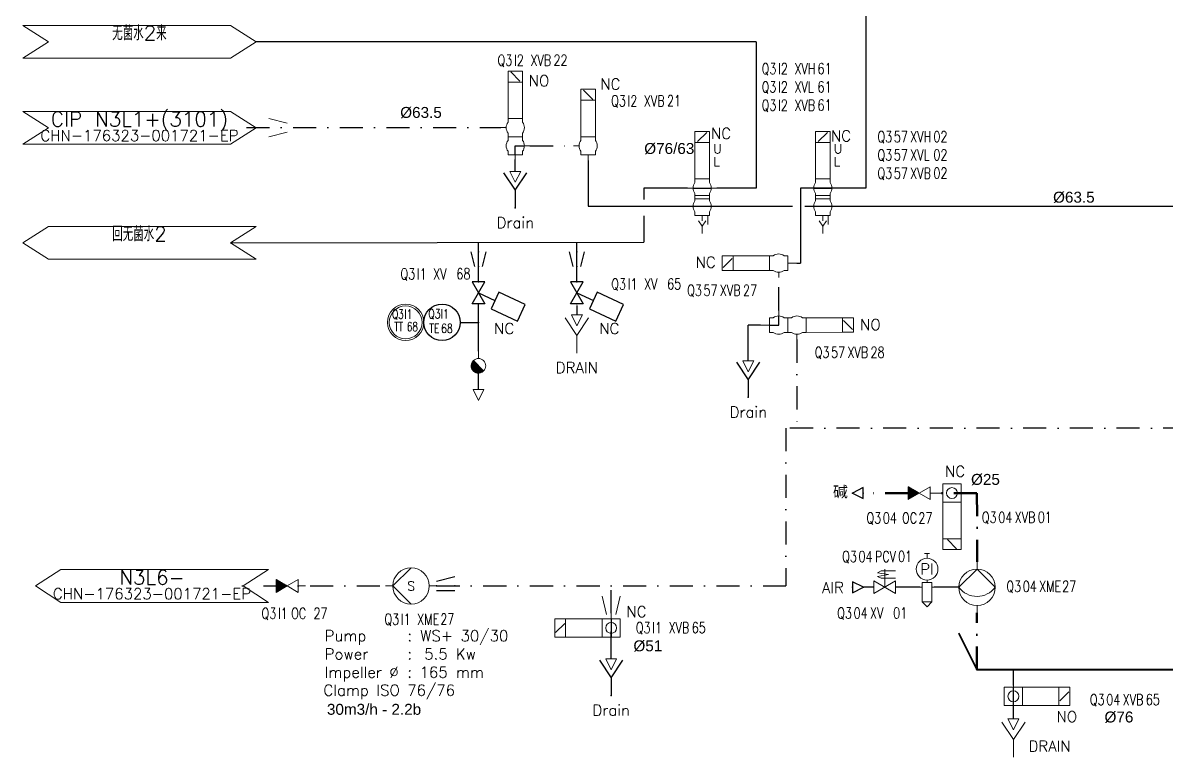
# Model space of a CAD drawing. Header units: inches. Extents: x 14952 to 16573, y 22099 to 23546.
# Drawn here: x 14951.9 to 15265.7, y 22147.1 to 22348.5 of the extents above; entities that cross this region are included whole.
import ezdxf
from ezdxf.enums import TextEntityAlignment as Align

# ---------------------------------------------------------------- set-up
doc = ezdxf.new("R2010")
doc.units = ezdxf.units.IN
doc.header["$MEASUREMENT"] = 0
doc.linetypes.add('ACAD_ISO02W100', pattern=[15, 12, -3])
doc.linetypes.add('DASHDOT2', pattern=[12.7, 6.35, -3.175, 0, -3.175])
for name, color, linetype, lineweight in [('11 Pipe Air Instrument', 3, 'Continuous', 30), ('15 Pipe Drain', 32, 'Continuous', 30), ('17 Pipe CIP', 4, 'DASHDOT2', 50), ('19 Pipe Process', 30, 'Continuous', 30), ('31 Equipment', 7, 'Continuous', 9), ('43 TXT English', 7, 'Continuous', 9), ('44 TXT French', 7, 'Continuous', 9)]:
    doc.layers.add(name, color=color, linetype=linetype, lineweight=lineweight)
for name, color, linetype in [('Concentrated Liquid pipe', 1, 'Continuous'), ('DIAMETRE', 7, 'Continuous'), ('LIBELLE-INSTRUM', 7, 'Continuous'), ('MATERIEL-DIVERS', 7, 'Continuous'), ('POMPES', 7, 'Continuous'), ('POMPES-PROCESS', 7, 'Continuous'), ('Process water', 5, 'Continuous'), ('REPERES', 7, 'Continuous'), ('techn-data', 7, 'Continuous'), ('TEXTES', 7, 'Continuous'), ('TUYAUTERIE-EAU', 5, 'Continuous'), ('TUYAUTERIE-EGOUT', 32, 'Continuous'), ('TUYAUTERIE-NEP', 4, 'DASHDOT2'), ('TUYAUTERIE-PROCESS', 30, 'Continuous'), ('TUYAUTERIE-VAPEUR', 6, 'Continuous'), ('TXT_ENG', 7, 'Continuous'), ('TXT_FR', 7, 'Continuous'), ('VANNES', 7, 'Continuous')]:
    doc.layers.add(name, color=color, linetype=linetype)
doc.layers.get('REPERES').off()
doc.styles.add('ROMANS', font='ROMANS.SHX')
doc.styles.add('ROMANT', font='romant')
doc.styles.get("Standard").update_dxf_attribs({"font": 'arial.ttf'})
doc.styles.add('USER1', font='TXT.SHX', dxfattribs={"bigfont": 'gbcbig.shx'})

# ---------------------------------------------------------------- blocks, each defined once
blk = doc.blocks.new('APV-SIGN-ARW-FLOW-1')
at = {"layer": '31 Equipment'}
for p, q in [((-1.5, -1.5), (-1.5, 1.5)), ((-1.5, 1.5), (1.5, 0)), ((1.5, 0), (-1.5, -1.5))]:
    blk.add_line(p, q, dxfattribs=at)
blk = doc.blocks.new('APV-FCE-GEN-STMTRAP-1')
at = {"layer": '31 Equipment'}
h = blk.add_hatch(dxfattribs=at)
h.set_pattern_fill('ANSI31', color=256, scale=0.01, style=0)
h.set_pattern_definition([(45, (-4, 0), (-0.02245064, 0.02245064), [])])
h.paths.add_polyline_path([(1.41, 1.42), (-1.42, -1.41, 1.002832)])
at = {"layer": '31 Equipment', "linetype": 'ACAD_ISO02W100', "ltscale": 38}
for p, q in [((-2, 0), (-4, 0)), ((2, 0), (4, 0))]:
    blk.add_line(p, q, dxfattribs=at)
at = {"layer": '31 Equipment', "color": 7}
blk.add_line((1.41, 1.42), (-1.42, -1.41), dxfattribs=at)
for start, end in [(45.2431, 224.7569), (224.8381, 45.1623)]:
    blk.add_arc((0, 0), 2, start, end, dxfattribs=at)
blk = doc.blocks.new('INSTR-M-L-TE')
at = {"color": 7, "extrusion": (0, -1, 0)}
blk.add_point((0, -10), dxfattribs=at)
at = {"layer": 'MATERIEL-DIVERS', "color": 7}
blk.add_line((0, -5), (0, -10), dxfattribs=at)
blk.add_circle((0, 0), 5, dxfattribs=at)
at = {"layer": 'LIBELLE-INSTRUM', "style": 'ROMANS', "width": 0.8, "flags": 8}
blk.add_attdef('TE', text='', height=3, dxfattribs=at).set_placement((0, 0), align=Align.MIDDLE)
blk = doc.blocks.new('APV-INS-F-L-TT')
at = {"layer": '31 Equipment'}
for radius in [5, 4.5]:
    blk.add_circle((0, 0), radius, dxfattribs=at)
blk = doc.blocks.new('CR')
at = {"color": 7}
for p, q in [((-2.5, 2.5), (2.5, 1.25)), ((2.5, 1.25), (2.5, 1.25)), ((2.5, -1.25), (-2.5, -2.5))]:
    blk.add_line(p, q, dxfattribs=at)
at = {"color": 7, "extrusion": (-1, 0, 0)}
blk.add_point((-2.5, 0), dxfattribs=at)
at = {"color": 7, "extrusion": (1, 0, 0)}
blk.add_point((2.5, 0), dxfattribs=at)
blk = doc.blocks.new('VANNE SIEGE INCLINE')
at = {"color": 7}
for p, q in [((-3, 1.73), (-3, -1.73)), ((-3, -1.73), (3, 1.73)), ((3, -1.73), (-3, 1.73)), ((3, 1.73), (3, -1.73))]:
    blk.add_line(p, q, dxfattribs=at)
at = {"color": 7, "extrusion": (-1, 0, 0)}
blk.add_point((-3, 0), dxfattribs=at)
at = {"color": 7, "extrusion": (1, 0, 0)}
blk.add_point((3, 0), dxfattribs=at)
at = {"layer": 'VANNES'}
for p, q in [((3.23, 12.84), (-0.15, 5.59)), ((7.76, 10.73), (3.23, 12.84)), ((4.38, 3.47), (7.76, 10.73)), ((-0.15, 5.59), (4.38, 3.47)), ((0, 0), (2.11, 4.53))]:
    blk.add_line(p, q, dxfattribs=at)
blk = doc.blocks.new('APV-FTG-GEN-DRAIN-1')
at = {"layer": '31 Equipment'}
for p, q in [((-3.2, 9.61), (0, 4.81)), ((0, 4.81), (3.2, 9.61)), ((0, 0), (0, 4.81))]:
    blk.add_line(p, q, dxfattribs=at)
at = {"layer": '43 TXT English', "style": 'ROMANS'}
blk.add_attdef('DRAIN', text='', height=3, dxfattribs=at).set_placement((0, -4), align=Align.MIDDLE)
at = {"layer": '44 TXT French', "style": 'ROMANS'}
blk.add_attdef('EGOUT', text='', height=3, dxfattribs=at).set_placement((0, -4), align=Align.MIDDLE)
blk = doc.blocks.new('APV-SIGN-ARW-DWG-1')
at = {"layer": '31 Equipment'}
for p, q in [((-32, 4.49), (25, 4.49)), ((-32, 4.49), (-25, 0)), ((25, 4.49), (32, 0)), ((-25, 0), (-32, -4.49)), ((32, 0), (25, -4.49)), ((-32, -4.49), (25, -4.49))]:
    blk.add_line(p, q, dxfattribs=at)
at = {"layer": '31 Equipment', "style": 'ROMANS', "width": 0.8}
for tag, p in [('TEXT1', (0, 0.37)), ('TEXT2', (0, -3.63))]:
    blk.add_attdef(tag, text='', height=3, dxfattribs=at).set_placement(p, align=Align.CENTER)
blk = doc.blocks.new('APV-VLV-SSEAT-SW43-41')
at = {"layer": '31 Equipment', "ltscale": 38}
for p, q in [((1.25, 20.25), (-1.25, 17.75)), ((-2, 7.5), (-2, 6.5)), ((2, 7.5), (2, 6.5)), ((-2, 2.5), (-2, 3.5)), ((2, 2.5), (2, 3.5)), ((2.5, 5), (4, 5)), ((-2.5, 0), (-4, 0)), ((-2, 2.5), (2, 2.5)), ((-2, 2.5), (-2, 1.5)), ((2, 2.5), (2, 1.5)), ((-2, -1.5), (-2, -2.5)), ((-2, -2.5), (2, -2.5)), ((0, -2.5), (0, -5)), ((2, -1.5), (2, -2.5))]:
    blk.add_line(p, q, dxfattribs=at)
at = {"layer": '31 Equipment', "lineweight": 30}
for p, q in [((0, 0), (-2.5, 0)), ((0, -2.5), (0, 0))]:
    blk.add_line(p, q, dxfattribs=at)
at = {"layer": '31 Equipment', "ltscale": 38}
for points in [[(-2, 17.5), (2, 17.5), (2, 20.5), (-2, 20.5)], [(-2, 7.5), (2, 7.5), (2, 17.5), (-2, 17.5)]]:
    blk.add_lwpolyline(points, close=True, dxfattribs=at)
for centre, start, end in [((0, 5), 143.1301, 216.8699), ((0, 5), 323.1301, 36.8699), ((0, 0), 143.1301, 216.8699), ((0, 0), 323.1301, 36.8699)]:
    blk.add_arc(centre, 2.5, start, end, dxfattribs=at)
blk = doc.blocks.new('APV-VLV-SSEAT-SW41-3')
at = {"layer": '31 Equipment', "ltscale": 38}
for p, q in [((1.25, 15.25), (-1.25, 12.75)), ((-2, 2.5), (-2, 1.5)), ((2, 2.5), (2, 1.5)), ((2.5, 0), (4, 0)), ((-2, -2.5), (-2, -1.5)), ((2, -2.5), (-2, -2.5)), ((-2, -2.5), (2, -2.5)), ((0, -2.5), (0, -5)), ((2, -2.5), (2, -1.5))]:
    blk.add_line(p, q, dxfattribs=at)
for points in [[(-2, 12.5), (2, 12.5), (2, 15.5), (-2, 15.5)], [(-2, 2.5), (2, 2.5), (2, 12.5), (-2, 12.5)]]:
    blk.add_lwpolyline(points, close=True, dxfattribs=at)
for start, end in [(143.1301, 216.8699), (323.1301, 36.8699)]:
    blk.add_arc((0, 0), 2.5, start, end, dxfattribs=at)
blk = doc.blocks.new('EGOUT')
at = {"color": 7}
for p, q in [((-3.2, 9.61), (0, 4.81)), ((0, 4.81), (3.2, 9.61)), ((0, 4.81), (0, 0))]:
    blk.add_line(p, q, dxfattribs=at)
at = {"color": 7, "extrusion": (0, -1, 0)}
blk.add_point((0, 0), dxfattribs=at)
at = {"layer": 'POMPES-PROCESS', "style": 'ROMANS'}
blk.add_attdef('EGOUT', text='', height=3, dxfattribs=at).set_placement((0, -4), align=Align.MIDDLE)
blk = doc.blocks.new('APV-FCE-GEN-REDCON-1')
at = {"layer": '31 Equipment', "color": 7}
for p, q in [((-2.5, 2.5), (2.5, 1.25)), ((2.5, 1.25), (2.5, 1.25)), ((2.5, -1.25), (-2.5, -2.5))]:
    blk.add_line(p, q, dxfattribs=at)
blk = doc.blocks.new('APV-VLV-DSEAT-DA34-3')
at = {"layer": '31 Equipment', "ltscale": 38}
for p, q in [((1.25, 20.25), (-1.25, 17.75)), ((-2, 7.5), (-2, 6.5)), ((2, 7.5), (2, 6.5)), ((-4, 5), (-2.5, 5)), ((-2, 3), (-2, 3.5)), ((2, 3), (2, 3.5)), ((4, 5), (2.5, 5)), ((-2, 2), (-2, 1.5)), ((2, 2), (2, 1.5)), ((-4, 0), (-2.5, 0)), ((-2, -2.5), (-2, -1.5)), ((-2, -2.5), (2, -2.5)), ((0, -2.5), (0, -4)), ((1.5, -2.5), (1.5, -5)), ((2, -2.5), (2, -1.5)), ((2.5, 0), (4, 0)), ((0, -5.5), (-1, -4)), ((1, -4), (0, -5.5)), ((0, -5.5), (0, -7.5))]:
    blk.add_line(p, q, dxfattribs=at)
at = {"layer": '31 Equipment', "lineweight": 30}
for p, q in [((-2.5, 5), (2.5, 5)), ((-2.5, 0), (2.5, 0))]:
    blk.add_line(p, q, dxfattribs=at)
at = {"layer": '31 Equipment', "ltscale": 38}
for points in [[(-2, 17.5), (2, 17.5), (2, 20.5), (-2, 20.5)], [(-2, 7.5), (2, 7.5), (2, 17.5), (-2, 17.5)], [(-2, 3), (2, 3), (2, 2), (-2, 2)]]:
    blk.add_lwpolyline(points, close=True, dxfattribs=at)
for centre, start, end in [((0, 5), 143.1301, 216.8699), ((0, 5), 323.1301, 36.8699), ((0, 0), 143.1301, 216.8699), ((0, 0), 323.1301, 36.8699)]:
    blk.add_arc(centre, 2.5, start, end, dxfattribs=at)
at = {"layer": '31 Equipment', "style": 'ROMANS', "flags": 8}
for tag, p in [('U', (3, 14.5)), ('L', (3, 11))]:
    blk.add_attdef(tag, p, '', height=2.5, dxfattribs=at)
blk = doc.blocks.new('APV-FCE-NRV-GEN-1')
at = {"layer": '31 Equipment'}
h = blk.add_hatch(dxfattribs=at)
h.set_pattern_fill('ANSI31', color=256, scale=0.01, style=0)
h.set_pattern_definition([(45, (0, 0), (-0.02245064, 0.02245064), [])])
h.paths.add_polyline_path([(3, 1.75), (3, -1.75), (0, 0)])
at = {"layer": '31 Equipment', "linetype": 'ACAD_ISO02W100', "ltscale": 38}
for p, q in [((-3, 0), (-5, 0)), ((0, 0), (-3, 1.75)), ((-3, 1.75), (-3, -1.75)), ((0, 0), (-3, -1.75)), ((0, 0), (3, 1.75)), ((0, 0), (3, -1.75)), ((3, 1.75), (3, -1.75)), ((3, 0), (5, 0))]:
    blk.add_line(p, q, dxfattribs=at)
blk = doc.blocks.new('TR')
at = {"color": 7}
for p, q in [((-2.5, 2.5), (2.5, 1.25)), ((2.5, 1.25), (2.5, 1.25)), ((2.5, -1.25), (-2.5, -1.25))]:
    blk.add_line(p, q, dxfattribs=at)
at = {"color": 7, "extrusion": (-1, 0, 0)}
blk.add_point((-2.5, 0), dxfattribs=at)
at = {"color": 7, "extrusion": (1, 0, 0)}
blk.add_point((2.5, 0), dxfattribs=at)
blk = doc.blocks.new('APV-PMP-GEN-CENTRI-1')
at = {"layer": '31 Equipment', "ltscale": 38}
for p, q in [((5, 0), (0, 5)), ((-5, 0), (-7, 0)), ((5, 0), (0, -5)), ((5, 0), (7, 0))]:
    blk.add_line(p, q, dxfattribs=at)
blk.add_circle((0, 0), 5, dxfattribs=at)
at = {"layer": '31 Equipment', "style": 'ROMANT', "flags": 8}
blk.add_attdef('I', text='', height=2.5, dxfattribs=at).set_placement((0, 0), align=Align.MIDDLE)
blk = doc.blocks.new('APV-VLV-BFLY-SV-4')
at = {"layer": '31 Equipment', "ltscale": 38}
for p, q in [((1.25, 15.25), (-1.25, 12.75)), ((2.5, 2.5), (-2.5, 2.5)), ((-2.5, 2.5), (-2.5, -2.5)), ((2.5, -2.5), (2.5, 2.5)), ((-2.5, -2.5), (2.5, -2.5))]:
    blk.add_line(p, q, dxfattribs=at)
at = {"layer": '31 Equipment'}
for p, q in [((-4, 0), (-2.5, 0)), ((2.5, 0), (4, 0))]:
    blk.add_line(p, q, dxfattribs=at)
at = {"layer": '31 Equipment', "lineweight": 30}
blk.add_line((-2.5, 0), (2.5, 0), dxfattribs=at)
at = {"layer": '31 Equipment', "ltscale": 38}
for points in [[(-2.5, 12.5), (2.5, 12.5), (2.5, 15.5), (-2.5, 15.5)], [(-2.5, 2.5), (2.5, 2.5), (2.5, 12.5), (-2.5, 12.5)]]:
    blk.add_lwpolyline(points, close=True, dxfattribs=at)
blk.add_circle((0, 0), 1.5, dxfattribs=at)
blk = doc.blocks.new('REPNORM1')
at = {"layer": 'TEXTES', "style": 'ROMANS', "width": 0.75}
for tag, p in [('ZONE', (-9.75, -1.25)), ('SOUSZONE', (-5.25, -1.25)), ('ELEMENT', (-0.75, -1.25)), ('NUM', (5.59, -1.22))]:
    blk.add_attdef(tag, p, '', height=3, dxfattribs=at)
blk = doc.blocks.new('REPINS')
at = {"layer": 'TEXTES', "style": 'ROMANS', "width": 0.75}
for tag, p in [('ZONE', (-3.3, 1)), ('SOUSZONE', (0.1, 1)), ('NUM', (0.2, -3))]:
    blk.add_attdef(tag, p, '', height=2.5, dxfattribs=at)
blk.add_attdef('ELEMENT', text='', height=2.5, dxfattribs=at).set_placement((-0.2, -3), align=Align.RIGHT)
blk = doc.blocks.new('REPINS2')
at = {"layer": 'TEXTES', "style": 'ROMANS', "width": 0.7}
for tag, p in [('ZONE', (-3.35, 0.8)), ('SOUSZONE', (0.05, 0.8)), ('NUM', (0.7, -2.6))]:
    blk.add_attdef(tag, p, '', height=2.5, dxfattribs=at)
blk.add_attdef('ELEMENT', text='', height=2.5, dxfattribs=at).set_placement((-1.56, -2.59), align=Align.CENTER)
blk = doc.blocks.new('TEXT-PUMP_caract_ANGLAIS')
at = {"layer": 'techn-data', "style": 'ROMANS'}
for s, p in [('Pump', (-22, 9)), ('Power', (-22, 4)), ('Kw', (14, 4)), ('Impeller %%C', (-22, -1)), ('mm', (14, -1))]:
    blk.add_text(s, height=3, dxfattribs=at).set_placement(p)
for p in [(2, 9), (2, 4), (2, -1)]:
    blk.add_text(':', height=3, dxfattribs=at).set_placement(p, align=Align.RIGHT)
blk.add_attdef('Type', (4.23, 9), '', height=3, dxfattribs=at)
for tag, p in [('Pui', (11.76, 4)), ('Dia', (11.76, -1))]:
    blk.add_attdef(tag, text='', height=3, dxfattribs=at).set_placement(p, align=Align.RIGHT)
blk = doc.blocks.new('APV-PMP-GEN-MEMB-1')
at = {"layer": '31 Equipment', "ltscale": 38}
for p, q in [((5, 0), (0, 5)), ((-5, 0), (-7, 0)), ((5, 0), (0, -5)), ((5, 0), (7, 0))]:
    blk.add_line(p, q, dxfattribs=at)
blk.add_circle((0, 0), 5, dxfattribs=at)
at = {"layer": '31 Equipment'}
blk.add_arc((3.75, 0), 6.25, 126.8699, 233.1301, dxfattribs=at)
blk = doc.blocks.new('APV-PNE-GEN-PRESREGL-1')
at = {"layer": '31 Equipment', "color": 7}
for p, q in [((-0.67, 9.33), (0.67, 9.33)), ((0, 8), (0, 9.33)), ((-1.33, 0), (-2, 0)), ((-1.33, -4), (-1.33, 1.33)), ((-1.33, 1.33), (1.33, 1.33)), ((1.33, 1.33), (1.33, -4)), ((1.33, 0), (2, 0)), ((-1.33, -4), (0, -5.33)), ((1.33, -4), (-1.33, -4)), ((0, -5.33), (1.33, -4))]:
    blk.add_line(p, q, dxfattribs=at)
at = {"layer": '31 Equipment'}
blk.add_line((0, 2), (0, 1.33), dxfattribs=at)
blk.add_circle((0, 5), 3, dxfattribs=at)
at = {"layer": '31 Equipment', "style": 'ROMANS'}
blk.add_text('PI', height=3, dxfattribs=at).set_placement((0, 5), align=Align.MIDDLE)
blk = doc.blocks.new('FLE23')
at = {"color": 7}
for p, q in [((0, -1.5), (0, 1.5)), ((0, 1.5), (3, 0)), ((3, 0), (0, -1.5))]:
    blk.add_line(p, q, dxfattribs=at)
at = {"layer": 'MATERIEL-DIVERS', "color": 2}
for p in [(0, 0), (3, 0)]:
    blk.add_point(p, dxfattribs=at)
at = {"layer": 'MATERIEL-DIVERS', "color": 7, "extrusion": (-1, 0, 0)}
blk.add_point((0, 0), dxfattribs=at)
at = {"layer": 'MATERIEL-DIVERS', "color": 7, "extrusion": (1, 0, 0)}
blk.add_point((3, 0), dxfattribs=at)
blk = doc.blocks.new('APV-VLV-SOLV-22-1')
at = {"layer": '31 Equipment', "linetype": 'ACAD_ISO02W100', "ltscale": 38}
for p, q in [((-1, 4.5), (-2, 4)), ((-2, 4), (1, 3.5)), ((-2, 3), (1, 3.5)), ((3, 4.5), (-1, 4.5)), ((0, 0), (0, 5)), ((-1, 2.5), (-2, 3)), ((3, 2.5), (-1, 2.5))]:
    blk.add_line(p, q, dxfattribs=at)
at = {"layer": '31 Equipment', "ltscale": 38}
for p, q in [((-3, 0), (-4, 0)), ((3, 0), (4, 0))]:
    blk.add_line(p, q, dxfattribs=at)
at = {"layer": '31 Equipment'}
for p, q in [((-3, 1.734), (-3, -1.734)), ((-3, -1.734), (3, 1.734)), ((3, -1.734), (-3, 1.734)), ((3, 1.734), (3, -1.734))]:
    blk.add_line(p, q, dxfattribs=at)
blk = doc.blocks.new('APV-VLV-BFLY-SV-3')
at = {"layer": '31 Equipment', "ltscale": 38}
for p, q in [((1.25, 15.25), (-1.25, 12.75)), ((-4, 0), (-2.5, 0)), ((-2.5, 2.5), (2.5, 2.5)), ((-2.5, -2.5), (-2.5, 2.5)), ((2.5, -2.5), (2.5, 2.5)), ((2.5, 0), (4, 0)), ((-2.5, -2.5), (2.5, -2.5))]:
    blk.add_line(p, q, dxfattribs=at)
for points in [[(-2.5, 12.5), (2.5, 12.5), (2.5, 15.5), (-2.5, 15.5)], [(-2.5, 2.5), (2.5, 2.5), (2.5, 12.5), (-2.5, 12.5)]]:
    blk.add_lwpolyline(points, close=True, dxfattribs=at)
blk.add_circle((0, 0), 1.5, dxfattribs=at)
blk = doc.blocks.new('FLE23-A')
at = {"color": 7}
for p, q in [((0, 1.5), (-3, 0)), ((-3, 0), (0, -1.5)), ((0, -1.5), (0, 1.5))]:
    blk.add_line(p, q, dxfattribs=at)
at = {"layer": 'MATERIEL-DIVERS', "color": 7, "extrusion": (-1, 0, 0)}
blk.add_point((-3, 0), dxfattribs=at)
at = {"layer": 'MATERIEL-DIVERS', "color": 2}
for p in [(-3, 0), (0, 0)]:
    blk.add_point(p, dxfattribs=at)
at = {"layer": 'MATERIEL-DIVERS', "color": 7, "extrusion": (1, 0, 0)}
blk.add_point((0, 0), dxfattribs=at)
blk = doc.blocks.new('REPNORM')
at = {"layer": 'TEXTES', "style": 'ROMANS', "width": 0.75}
for tag, p in [('ZONE', (-9.75, -1.25)), ('SOUSZONE', (-5.25, -1.25)), ('ELEMENT', (0, -1.25)), ('NUM', (4.5, -1.25))]:
    blk.add_attdef(tag, p, '', height=3, dxfattribs=at)

msp = doc.modelspace()

# ---------------------------------------------------------------- linework, layer by layer
at = {"layer": '11 Pipe Air Instrument', "ltscale": 0.1}
for p, q in [((15185.47, 22193.68), (15182.62, 22193.68)), ((15198.09, 22193.68), (15191.46, 22193.68)), ((15208.81, 22193.68), (15202.08, 22193.68))]:
    msp.add_line(p, q, dxfattribs=at)
at = {"layer": '15 Pipe Drain'}
for p in [(15151.03, 22255.8), (15154.39, 22265.6)]:
    msp.add_line(p, (15151.03, 22265.6), dxfattribs=at)
at = {"layer": '17 Pipe CIP'}
for p, q in [((15194.91, 22219.51), (15182.59, 22219.51)), ((15213.79, 22219.51), (15200.91, 22219.51)), ((15213.79, 22219.51), (15213.8, 22200.66)), ((15213.79, 22171.1), (15213.79, 22186.69))]:
    msp.add_line(p, q, dxfattribs=at)
at = {"layer": '19 Pipe Process'}
for p, q in [((15107.09, 22310.76), (15107.09, 22298.18)), ((15165.39, 22303.18), (15165.39, 22282.6)), ((15107.09, 22298.18), (15163.12, 22298.18)), ((15166.57, 22298.18), (15407.18, 22298.18)), ((15164.39, 22282.6), (15165.39, 22282.6))]:
    msp.add_line(p, q, dxfattribs=at)
msp.add_lwpolyline([(15175.47, 22366.01), (15183.29, 22366.01), (15183.29, 22303.18), (15165.39, 22303.18)], dxfattribs=at)
at = {"layer": 'MATERIEL-DIVERS', "const_width": 0.5}
msp.add_lwpolyline([(15208.79, 22181.1), (15213.79, 22171.1), (15405.29, 22171.1), (15410.29, 22181.1)], dxfattribs=at)
at = {"layer": 'Process water'}
for p, q in [((15153.15, 22343.29), (15153.15, 22303.18)), ((15134.38, 22303.18), (15122.38, 22303.18)), ((15122.38, 22303.18), (15122.38, 22300.07)), ((15153.15, 22303.18), (15142.38, 22303.18)), ((15122.38, 22295.59), (15122.39, 22288.3))]:
    msp.add_line(p, q, dxfattribs=at)
at = {"layer": 'Process water', "ltscale": 2}
msp.add_line((15008.94, 22288.18), (15122.4, 22288.3), dxfattribs=at)
at = {"layer": 'TUYAUTERIE-EAU'}
for p, q in [((15153.15, 22343.29), (15015.95, 22343.29)), ((15076.98, 22277.43), (15076.98, 22288.32)), ((15103.98, 22277.43), (15103.98, 22288.32))]:
    msp.add_line(p, q, dxfattribs=at)
at = {"layer": 'TUYAUTERIE-EGOUT'}
for p, q in [((15087.09, 22307.76), (15087.09, 22311.01)), ((15076.98, 22247.93), (15076.98, 22252.43)), ((15113.4, 22174.04), (15113.4, 22181.54)), ((15223.79, 22166.78), (15223.79, 22171.1)), ((15223.79, 22157.6), (15223.79, 22161.78))]:
    msp.add_line(p, q, dxfattribs=at)
at = {"layer": 'TUYAUTERIE-NEP'}
for p, q in [((15013.31, 22319.76), (15083.09, 22319.76)), ((15091.09, 22314.76), (15103.09, 22314.76)), ((15159.39, 22269.6), (15159.39, 22278.6)), ((15164.39, 22261.6), (15164.39, 22237.33)), ((15399.19, 22237.33), (15161.3, 22237.33)), ((15161.3, 22237.33), (15161.3, 22194.04)), ((15011.99, 22194.04), (15012.38, 22194.04)), ((15017.99, 22194.04), (15052.99, 22194.04)), ((15065.49, 22194.04), (15161.3, 22194.04)), ((15113.4, 22186.54), (15113.4, 22194.04))]:
    msp.add_line(p, q, dxfattribs=at)
at = {"layer": 'TUYAUTERIE-VAPEUR'}
msp.add_line((15076.98, 22258.43), (15076.98, 22271.43), dxfattribs=at)
at = {"layer": 'VANNES'}
msp.add_line((15103.98, 22270.93), (15103.98, 22268.43), dxfattribs=at)

# ---------------------------------------------------------------- block references
at = {"xscale": -1, "rotation": 270}
msp.add_blockref('APV-VLV-BFLY-SV-4', (15223.79, 22163.78), dxfattribs=at)
at = {"layer": '31 Equipment', "xscale": -1}
msp.add_blockref('APV-FCE-NRV-GEN-1', (15197.91, 22219.51), dxfattribs=at)
at = {"layer": '31 Equipment', "xscale": -1, "rotation": 180}
msp.add_blockref('APV-VLV-BFLY-SV-3', (15206.91, 22219.51), dxfattribs=at)
at = {"layer": '31 Equipment'}
ref = msp.add_blockref('APV-PMP-GEN-CENTRI-1', (15058.49, 22194.04), dxfattribs=dict(at, xscale=-1))
ref.add_attrib('I', 'S', dxfattribs={"height": 2.5, "style": 'ROMANT', "flags": 8}).set_placement((15058.49, 22194.04), align=Align.MIDDLE)
at = {"layer": '31 Equipment', "rotation": 270}
msp.add_blockref('APV-FCE-GEN-REDCON-1', (15113.4, 22188.76), dxfattribs=at)
at = {"layer": 'Concentrated Liquid pipe', "xscale": 0.9979200000016136, "yscale": 0.9979200000016136, "zscale": 0.9979200000016136}
msp.add_blockref('APV-PNE-GEN-PRESREGL-1', (15200.09, 22193.68), dxfattribs=at)
at = {"layer": 'MATERIEL-DIVERS'}
ref = msp.add_blockref('APV-SIGN-ARW-DWG-1', (14983.94, 22343.29), dxfattribs=dict(at, xscale=-1, rotation=180))
ref.add_attrib('TEXT1', '无菌水2来', dxfattribs={"layer": '31 Equipment', "height": 4, "style": 'USER1'}).set_placement((14983.94, 22343.71), align=Align.CENTER)
ref = msp.add_blockref('APV-SIGN-ARW-DWG-1', (14983.94, 22319.71), dxfattribs=at)
ref.add_attrib('TEXT1', 'CIP N3L1+(3101)', dxfattribs={"layer": '31 Equipment', "height": 4, "style": 'USER1'}).set_placement((14983.94, 22320.08), align=Align.CENTER)
ref.add_attrib('TEXT2', 'CHN-176323-001721-EP', dxfattribs={"layer": '31 Equipment', "height": 3, "style": 'USER1'}).set_placement((14983.94, 22316.08), align=Align.CENTER)
at = {"layer": 'MATERIEL-DIVERS', "xscale": -1, "rotation": 180}
msp.add_blockref('APV-FCE-GEN-REDCON-1', (15021.95, 22319.76), dxfattribs=at)
at = {"layer": 'MATERIEL-DIVERS'}
for p in [(15087.09, 22297.76), (15151.03, 22245.8), (15113.4, 22164.04)]:
    msp.add_blockref('EGOUT', p, dxfattribs=at).add_auto_attribs({'EGOUT': 'Drain'})
for name, p, rotation in [('APV-SIGN-ARW-FLOW-1', (15087.09, 22306.26), 270), ('INSTR-M-L-TE', (15066.98, 22266.33), 90), ('APV-SIGN-ARW-FLOW-1', (15103.98, 22266.93), 270), ('APV-FCE-GEN-STMTRAP-1', (15076.98, 22254.43), 270), ('APV-SIGN-ARW-FLOW-1', (15151.03, 22254.3), 269.9999999999999), ('APV-SIGN-ARW-FLOW-1', (15076.98, 22246.43), 270), ('APV-SIGN-ARW-FLOW-1', (15113.4, 22172.54), 270), ('APV-SIGN-ARW-FLOW-1', (15223.79, 22156.1), 270)]:
    msp.add_blockref(name, p, dxfattribs=dict(at, rotation=rotation))
ref = msp.add_blockref('APV-SIGN-ARW-DWG-1', (14983.94, 22288.18), dxfattribs=dict(at, rotation=180))
ref.add_attrib('TEXT1', '回无菌水2', dxfattribs={"layer": '31 Equipment', "height": 4, "style": 'USER1'}).set_placement((14983.94, 22288.6), align=Align.CENTER)
for name, p, xscale, yscale, zscale, rotation in [('CR', (15076.98, 22283.66), 0.8, 0.8, 0.8, 270), ('CR', (15103.98, 22283.66), 0.8, 0.8, 0.8, 270), ('FLE23', (15179.63, 22193.68), -0.9979200000016136, 0.9979200000016136, 0.9979200000000003, 180)]:
    msp.add_blockref(name, p, dxfattribs=dict(at, xscale=xscale, yscale=yscale, zscale=zscale, rotation=rotation))
for name, p in [('APV-INS-F-L-TT', (15056.98, 22266.33)), ('FLE23-A', (15182.59, 22219.51))]:
    msp.add_blockref(name, p, dxfattribs=at)
ref = msp.add_blockref('APV-FTG-GEN-DRAIN-1', (15103.98, 22257.93), dxfattribs=at)
ref.add_attrib('DRAIN', 'DRAIN', dxfattribs={"layer": '43 TXT English', "height": 3, "style": 'ROMANS'}).set_placement((15103.98, 22253.93), align=Align.MIDDLE)
at = {"layer": 'MATERIEL-DIVERS', "xscale": 0.9979200000016136, "yscale": 0.9979200000016136, "zscale": 0.9979200000016136}
msp.add_blockref('APV-VLV-SOLV-22-1', (15188.47, 22193.68), dxfattribs=at)
at = {"layer": 'MATERIEL-DIVERS'}
ref = msp.add_blockref('APV-SIGN-ARW-DWG-1', (14987.38, 22194.04), dxfattribs=dict(at, xscale=-1))
ref.add_attrib('TEXT1', 'N3L6-', dxfattribs={"layer": '31 Equipment', "height": 4, "style": 'USER1'}).set_placement((14987.38, 22194.41), align=Align.CENTER)
ref.add_attrib('TEXT2', 'CHN-176323-001721-EP', dxfattribs={"layer": '31 Equipment', "height": 3, "style": 'USER1'}).set_placement((14987.38, 22190.41), align=Align.CENTER)
at = {"layer": 'MATERIEL-DIVERS', "xscale": -1}
msp.add_blockref('APV-FCE-NRV-GEN-1', (15024.49, 22194.04), dxfattribs=at)
at = {"layer": 'MATERIEL-DIVERS'}
ref = msp.add_blockref('APV-FTG-GEN-DRAIN-1', (15223.79, 22147.1), dxfattribs=at)
ref.add_attrib('DRAIN', 'DRAIN', dxfattribs={"layer": '43 TXT English', "height": 3, "style": 'ROMANS'}).set_placement((15233.72, 22150.1), align=Align.MIDDLE)
at = {"layer": 'POMPES', "xscale": 0.9979200000016136, "yscale": 0.9979200000016136, "zscale": 0.9979200000016136, "rotation": 90}
msp.add_blockref('APV-PMP-GEN-MEMB-1', (15213.8, 22193.68), dxfattribs=at)
at = {"layer": 'REPERES'}
for name, p, values in [('REPNORM1', (15091.97, 22337.98), {'ZONE': 'Q3', 'SOUSZONE': 'I2', 'ELEMENT': 'XVB', 'NUM': '22'}), ('REPNORM1', (15164.44, 22335.65), {'ZONE': 'Q3', 'SOUSZONE': 'I2', 'ELEMENT': 'XVH', 'NUM': '61'}), ('REPNORM1', (15123.13, 22326.84), {'ZONE': 'Q3', 'SOUSZONE': 'I2', 'ELEMENT': 'XVB', 'NUM': '21'}), ('REPNORM1', (15164.44, 22325.65), {'ZONE': 'Q3', 'SOUSZONE': 'I2', 'ELEMENT': 'XVB', 'NUM': '61'}), ('REPNORM1', (15196.23, 22316.99, 0), {'ZONE': 'Q3', 'SOUSZONE': '57', 'ELEMENT': 'XVH', 'NUM': '02'}), ('REPNORM1', (15196.23, 22306.99, 0), {'ZONE': 'Q3', 'SOUSZONE': '57', 'ELEMENT': 'XVB', 'NUM': '02'}), ('REPNORM1', (15065.32, 22279.38), {'ZONE': 'Q3', 'SOUSZONE': 'I1', 'ELEMENT': 'XV', 'NUM': '68'}), ('REPNORM1', (15123.17, 22276.59), {'ZONE': 'Q3', 'SOUSZONE': 'I1', 'ELEMENT': 'XV', 'NUM': '65'}), ('REPNORM1', (15143.99, 22274.86, 0), {'ZONE': 'Q3', 'SOUSZONE': '57', 'ELEMENT': 'XVB', 'NUM': '27'}), ('REPINS2', (15056.64, 22266.53), {'ZONE': 'Q3', 'SOUSZONE': 'I1', 'NUM': '68', 'ELEMENT': 'TT'}), ('REPNORM1', (15178.99, 22257.86, 0), {'ZONE': 'Q3', 'SOUSZONE': '57', 'ELEMENT': 'XVB', 'NUM': '28'}), ('REPNORM1', (15224.88, 22212.6), {'ZONE': 'Q3', 'SOUSZONE': '04', 'ELEMENT': 'XVB', 'NUM': '01'}), ('REPNORM', (15193.2, 22212.42), {'ZONE': 'Q3', 'SOUSZONE': '04', 'ELEMENT': 'OC', 'NUM': '27'}), ('REPNORM1', (15186.53, 22201.86), {'ZONE': 'Q3', 'SOUSZONE': '04', 'ELEMENT': 'PCV', 'NUM': '01'}), ('REPNORM1', (15231.59, 22193.67), {'ZONE': 'Q3', 'SOUSZONE': '04', 'ELEMENT': 'XME', 'NUM': '27'}), ('REPNORM1', (15060.91, 22184.67), {'ZONE': 'Q3', 'SOUSZONE': 'I1', 'ELEMENT': 'XME', 'NUM': '27'}), ('REPNORM1', (15185.18, 22186.34), {'ZONE': 'Q3', 'SOUSZONE': '04', 'ELEMENT': 'XV', 'NUM': '01'}), ('REPNORM1', (15129.91, 22182.33), {'ZONE': 'Q3', 'SOUSZONE': 'I1', 'ELEMENT': 'XVB', 'NUM': '65'}), ('REPNORM1', (15254.52, 22162.6), {'ZONE': 'Q3', 'SOUSZONE': '04', 'ELEMENT': 'XVB', 'NUM': '65'})]:
    msp.add_blockref(name, p, dxfattribs=at).add_auto_attribs(values)
for name, p, rotation, values in [('REPNORM1', (15164.44, 22330.65), 7.601981083063994e-05, {'ZONE': 'Q3', 'SOUSZONE': 'I2', 'ELEMENT': 'XVL', 'NUM': '61'}), ('REPNORM1', (15196.23, 22311.99, 0), 7.601981083063994e-05, {'ZONE': 'Q3', 'SOUSZONE': '57', 'ELEMENT': 'XVL', 'NUM': '02'}), ('REPINS', (15066.5, 22266.43), 0.0002280594390062327, {'ZONE': 'Q3', 'SOUSZONE': 'I1', 'ELEMENT': 'TE', 'NUM': '68'})]:
    msp.add_blockref(name, p, dxfattribs=dict(at, rotation=rotation)).add_auto_attribs(values)
ref = msp.add_blockref('REPNORM', (15027.2, 22186.26), dxfattribs=at)
ref.add_attrib('ZONE', 'Q3', (15017.45, 22185.01), dxfattribs={"layer": 'TEXTES', "height": 3, "style": 'ROMANS', "width": 0.75})
ref.add_attrib('SOUSZONE', 'I1', (15021.95, 22185.01), dxfattribs={"layer": 'TEXTES', "height": 3, "style": 'ROMANS', "width": 0.75})
ref.add_attrib('ELEMENT', 'OC', (15025.56, 22185.01), dxfattribs={"layer": 'TEXTES', "height": 3, "style": 'ROMANS', "width": 0.75})
ref.add_attrib('NUM', '27', (15031.7, 22185.01), dxfattribs={"layer": 'TEXTES', "height": 3, "style": 'ROMANS', "width": 0.75})
at = {"layer": 'TUYAUTERIE-NEP', "xscale": -1}
msp.add_blockref('TR', (15067.99, 22194.04), dxfattribs=at)
at = {"layer": 'TUYAUTERIE-PROCESS'}
msp.add_blockref('TEXT-PUMP_caract_ANGLAIS', (15056.77, 22169.88), dxfattribs=at).add_auto_attribs({'Dia': '165', 'Pui': '5.5', 'Type': 'WS+ 30/30'})
at = {"layer": 'VANNES', "xscale": -1}
for name, p in [('APV-VLV-SSEAT-SW43-41', (15087.09, 22314.76)), ('APV-VLV-SSEAT-SW41-3', (15107.09, 22314.76))]:
    msp.add_blockref(name, p, dxfattribs=at)
at = {"layer": 'VANNES'}
for p in [(15138.38, 22298.18), (15171.47, 22298.18)]:
    msp.add_blockref('APV-VLV-DSEAT-DA34-3', p, dxfattribs=at).add_auto_attribs({'U': 'U', 'L': 'L'})
at = {"layer": 'VANNES', "xscale": -1, "rotation": 90}
for name, p in [('APV-VLV-SSEAT-SW41-3', (15159.39, 22282.6)), ('APV-VLV-BFLY-SV-4', (15113.4, 22182.54))]:
    msp.add_blockref(name, p, dxfattribs=at)
at = {"layer": 'VANNES'}
for name, p, rotation in [('VANNE SIEGE INCLINE', (15076.98, 22274.43), 270), ('VANNE SIEGE INCLINE', (15103.98, 22274.43), 270), ('APV-VLV-SSEAT-SW43-41', (15159.39, 22265.6), 270.0317343014626)]:
    msp.add_blockref(name, p, dxfattribs=dict(at, rotation=rotation))

# ---------------------------------------------------------------- texts
at = {"layer": 'DIAMETRE'}
for s, p in [('%%C63.5', (15055.5, 22322.42)), ('%%C76/63', (15122.47, 22312.53)), ('%%C63.5', (15234.67, 22299.17)), ('%%C25', (15212.16, 22221.77)), ('%%C51', (15119.5, 22176.12)), ('30m3/h - 2.2b', (15035.39, 22158.71)), ('%%C76', (15248.79, 22156.6))]:
    msp.add_text(s, height=3, dxfattribs=at).set_placement(p)
at = {"layer": 'TEXTES', "style": 'ROMANS'}
for s, p in [('NO', (15090.76, 22331.1)), ('NC', (15110.41, 22330.18)), ('NC', (15140.79, 22316.65)), ('NC', (15173.71, 22315.99)), ('NC', (15136.57, 22281.34)), ('NC', (15081.26, 22263.16)), ('NC', (15110.13, 22263.16)), ('NO', (15181.71, 22264.23)), ('NC', (15205, 22223.98)), ('NC', (15117.57, 22185.49)), ('NO', (15235.62, 22156.68))]:
    msp.add_text(s, height=3, dxfattribs=at).set_placement(p)
at = {"layer": 'TXT_ENG', "width": 27.2374, "attachment_point": 1, "style": 'ROMANS'}
for s, insert, char_height in [('{\\fSimSun|b0|i0|c134|p2;碱}', (15174.26, 22221.38), 2.9938), ('AIR', (15171.24, 22195.1), 2.994)]:
    msp.add_mtext(s, dxfattribs=dict(at, insert=insert, char_height=char_height))
at = {"layer": 'TXT_FR', "style": 'ROMANS'}
msp.add_text('Clamp ISO 76/76', height=3, dxfattribs=at).set_placement((15034.42, 22163.95))

doc.saveas('drawing.dxf')
